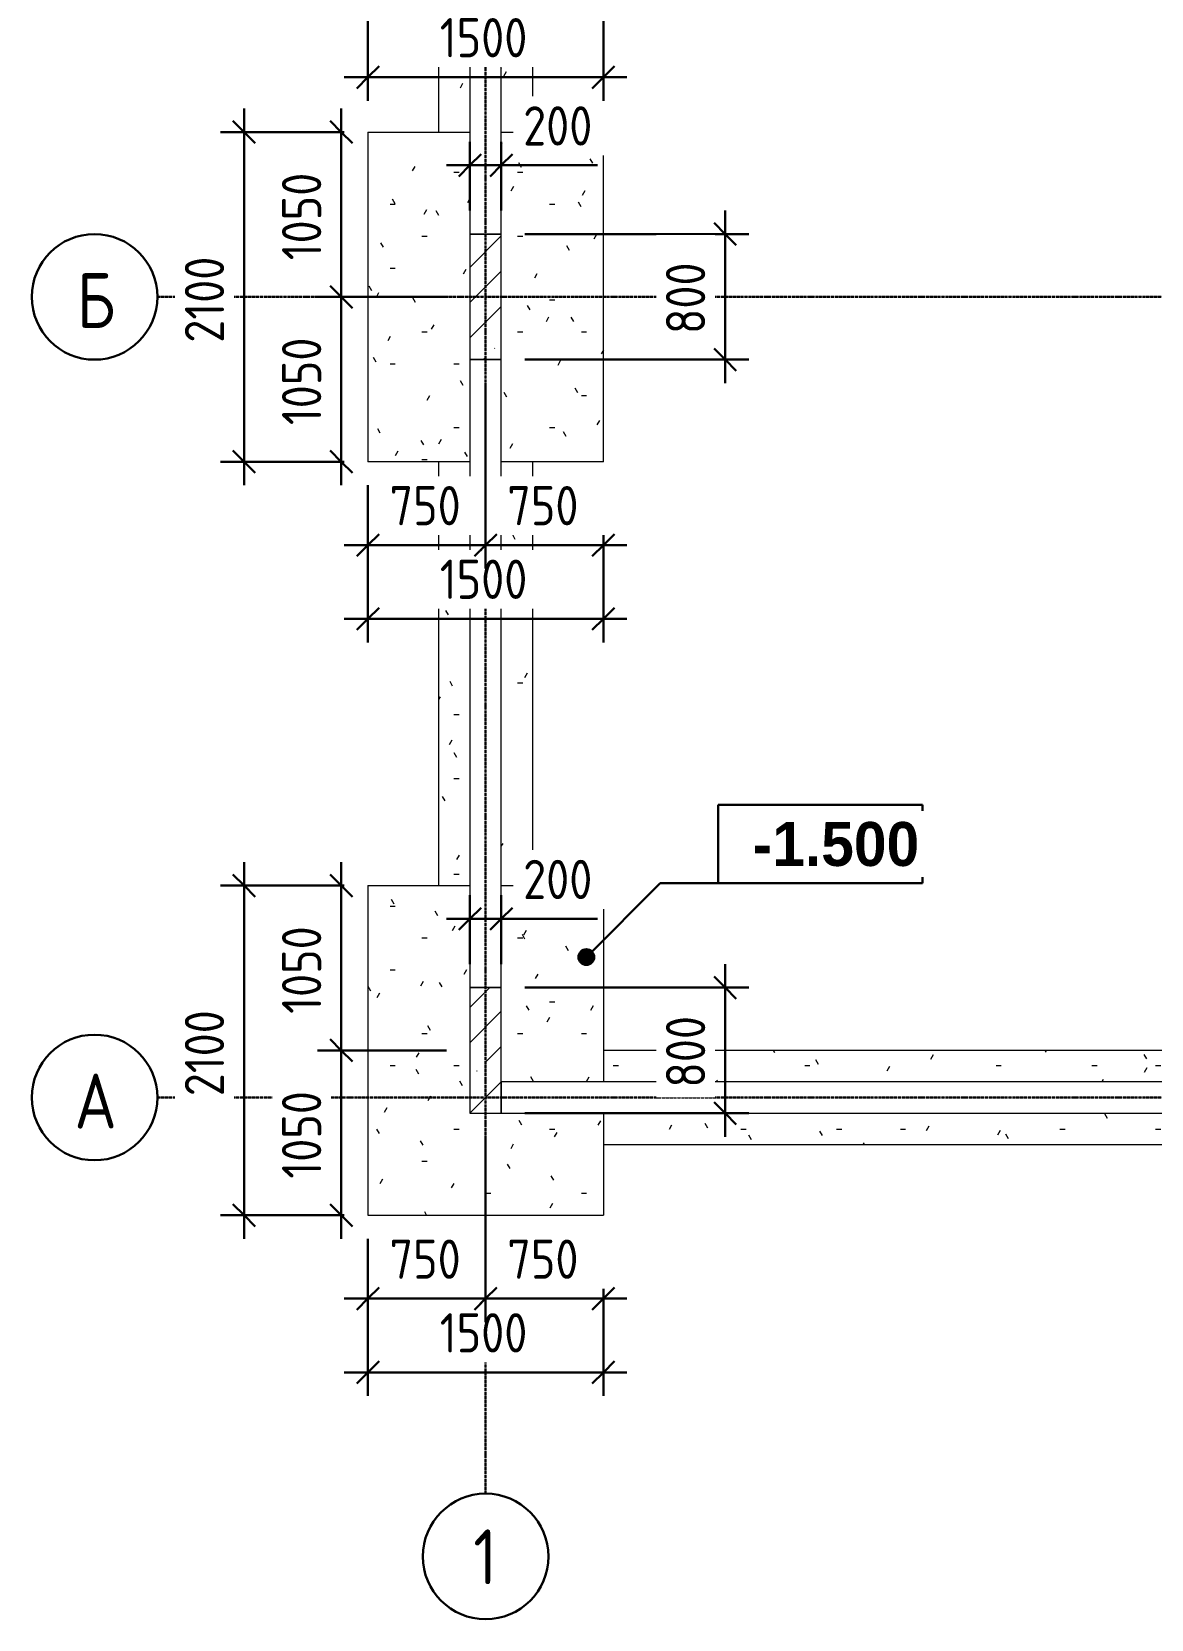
# Model space of a CAD drawing. Header units: millimetres. Extents: x -3720 to 34496, y -3324 to 17085.
# Drawn here: x -2891 to 4240, y -3324 to 6789 of the extents above; entities that cross this region are included whole.
import ezdxf

# ---------------------------------------------------------------- set-up
doc = ezdxf.new("R2010")
doc.units = ezdxf.units.MM
doc.linetypes.add('ADSK_Линия сетки', pattern=[25, 20, -2.5, 0, -2.5])
for name, color, linetype, lineweight in [('A-ANNO-DIMS', 7, 'Continuous', 30), ('A-ANNO-DIMS-100', 7, 'Continuous', 30), ('A-ANNO-NOTE', 7, 'Continuous', 30), ('A-WALL', 7, 'Continuous', 13), ('G-ANNO-DIMS', 7, 'Continuous', 30), ('S-COLS', 7, 'Continuous', 9), ('S-GRID', 7, 'Continuous', 30), ('S-GRID-IDEN', 7, 'Continuous', 30)]:
    doc.layers.add(name, color=color, linetype=linetype, lineweight=lineweight)
doc.layers.add('A-FLOR', color=7, linetype='Continuous', lineweight=13, true_color=0x007f00)
doc.layers.add('A-FLOR-PATT', color=7, linetype='Continuous', lineweight=13, true_color=0x007f00)
doc.styles.add('GOST Common', font='GOST_Common_SpecSymbol_0.ttf', dxfattribs={"width": 0.9, "height": 350})
doc.styles.add('GOST Common_1', font='GOST_Common_SpecSymbol_0.ttf', dxfattribs={"width": 0.9, "height": 250})
doc.styles.add('Mipgost_B', font='', dxfattribs={"height": 280})
doc.styles.get('Mipgost_B').set_extended_font_data('Mipgost', bold=True)
doc.dimstyles.new('0_Колонны_опалубка', dxfattribs={"dimscale": 304.8, "dimtxt": 251.428749, "dimasz": 0.463911, "dimexe": 0.492126, "dimexo": 0.492126, "dimgap": 0.164042, "dimtad": 1, "dimdec": 0, "dimzin": 0, "dimdsep": 46, "dimtxsty": 'GOST Common_1', "dimblk1": 'OBLIQUE', "dimblk2": 'OBLIQUE', "dimsah": 1, "dimcen": 0.09, "dimdle": 0.492126, "dimazin": 0, "dimtfac": 1, "dimtdec": 4, "dimtix": 1, "dimtmove": 1, "dimatfit": 3, "dimfxl": 1, "dimtvp": 1, "dimtfill": 1, "dimtolj": 1, "dimtzin": 0, "dimarcsym": 2})
doc.dimstyles.new('0_Колонны_опалубка_1', dxfattribs={"dimscale": 304.8, "dimtxt": 251.428749, "dimasz": 0.463911, "dimexe": 0.492126, "dimexo": 0.492126, "dimgap": 0.164042, "dimtad": 1, "dimdec": 0, "dimzin": 0, "dimdsep": 46, "dimtxsty": 'GOST Common_1', "dimblk1": 'OBLIQUE', "dimblk2": 'OBLIQUE', "dimsah": 1, "dimcen": 0.09, "dimdle": 0.492126, "dimazin": 0, "dimtfac": 1, "dimtdec": 4, "dimtix": 1, "dimtmove": 0, "dimatfit": 3, "dimfxl": 1, "dimtvp": 1, "dimtfill": 1, "dimtolj": 1, "dimtzin": 0, "dimarcsym": 2})
pattern_1 = [(45, (0, 0), (-224.506, 224.506), []), (45, (224.5, 0), (-224.506, 224.506), [396.875, -79.375, 3.353, -76.022])]
pattern_2 = [(0, (0, 0), (812.8, 203.2), [33.528, -576.072, 33.528, -576.072, -3251.2]), (0, (0, 0), (812.8, 203.2), [-1219.2, 33.528, -1185.672, 33.528, -576.072, -1422.4]), (0, (0, 0), (812.8, 203.2), [-3048, 33.528, -372.872, 33.528, -982.472]), (120, (304.8, 101.6), (-582.3764, 602.3054), [33.528, -576.072, 33.528, -576.072, -3251.2]), (120, (304.8, 101.6), (-582.3764, 602.3054), [-1219.2, 33.528, -1185.672, 33.528, -576.072, -1422.4]), (120, (304.8, 101.6), (-582.3764, 602.3054), [-3048, 33.528, -372.872, 33.528, -982.472]), (240, (406.4, 508), (-230.4236, -805.5054), [33.528, -576.072, 33.528, -576.072, -3251.2]), (240, (406.4, 508), (-230.4236, -805.5054), [-1219.2, 33.528, -1185.672, 33.528, -576.072, -1422.4]), (240, (406.4, 508), (-230.4236, -805.5054), [-3048, 33.528, -372.872, 33.528, -982.472])]

# ---------------------------------------------------------------- blocks, each defined once
blk = doc.blocks.new('Ось сетки - Круг_Ø8 мм-2643-ФП2')
at = {"layer": 'S-GRID-IDEN'}
for start, end in [(360, 180), (180, 360)]:
    blk.add_arc((0, 0), 4, start, end, dxfattribs=at)
blk = doc.blocks.new('DIMBLOCK9-ФП2')
at = {"layer": 'A-ANNO-DIMS-100', "color": 163, "true_color": 0x8080c0}
for p, q in [((-100, 850), (-100, 1288)), ((100, 850), (100, 1288)), ((-250, 1138), (250, 1138)), ((-100, 1138), (-171, 1067)), ((-100, 1138), (-29, 1208)), ((-100, 1138), (-100, 850)), ((239, 1138), (0, 1138)), ((100, 1138), (29, 1067)), ((100, 1138), (171, 1208)), ((100, 1138), (100, 850)), ((712, 1138), (239, 1138))]:
    blk.add_line(p, q, dxfattribs=at)
at = {"layer": 'A-ANNO-DIMS-100', "color": 0, "insert": (239, 1514), "char_height": 250, "width": 567.63, "attachment_point": 1, "line_spacing_factor": 1.022761, "style": 'GOST Common_1', "bg_fill": 3, "box_fill_scale": 1.25, "bg_fill_color": 256, "bg_fill_true_color": 13158600, "bg_fill_transparency": 0}
blk.add_mtext('200', dxfattribs=at)
blk = doc.blocks.new('_Oblique')
at = {"color": 0, "linetype": 'ByBlock', "lineweight": -2}
blk.add_line((-0.5, -0.5), (0.5, 0.5), dxfattribs=at)
blk = doc.blocks.new('DIMBLOCK10-ФП2')
at = {"layer": 'A-ANNO-DIMS-100', "color": 163, "true_color": 0x8080c0}
for p, q in [((1526, -250), (1526, 850)), ((1526, 700), (1455, 771)), ((250, 700), (1676, 700)), ((1526, 700), (250, 700)), ((1526, 700), (1596, 629)), ((250, -100), (1676, -100)), ((1526, -100), (250, -100)), ((1526, -100), (1455, -29)), ((1526, -100), (1596, -171))]:
    blk.add_line(p, q, dxfattribs=at)
at = {"layer": 'A-ANNO-DIMS-100', "color": 0, "insert": (1149, 63), "char_height": 250, "width": 567.63, "attachment_point": 1, "rotation": 90, "line_spacing_factor": 1.022761, "style": 'GOST Common_1', "bg_fill": 3, "box_fill_scale": 1.25, "bg_fill_color": 256, "bg_fill_true_color": 13158600, "bg_fill_transparency": 0}
blk.add_mtext('800', dxfattribs=at)
blk = doc.blocks.new('DIMBLOCK11-ФП2')
at = {"layer": 'A-ANNO-DIMS-100', "color": 163, "true_color": 0x8080c0}
for p, q in [((-750, -900), (-750, -1901)), ((-750, -1751), (-750, -900)), ((750, -900), (750, -1901)), ((750, -1751), (750, -900)), ((-750, -1751), (-679, -1680)), ((750, -1751), (821, -1680)), ((-900, -1751), (900, -1751)), ((-750, -1751), (-821, -1822)), ((750, -1751), (679, -1822))]:
    blk.add_line(p, q, dxfattribs=at)
at = {"layer": 'A-ANNO-DIMS-100', "color": 0, "insert": (-292, -1374), "char_height": 250, "width": 700.59, "attachment_point": 1, "line_spacing_factor": 1.022761, "style": 'GOST Common_1', "bg_fill": 3, "box_fill_scale": 1.25, "bg_fill_color": 256, "bg_fill_true_color": 13158600, "bg_fill_transparency": 0}
blk.add_mtext('1500', dxfattribs=at)
blk = doc.blocks.new('DIMBLOCK12-ФП2')
at = {"layer": 'A-ANNO-DIMS-100', "color": 163, "true_color": 0x8080c0}
for p, q in [((-1539, 1350), (-1610, 1421)), ((-1539, -900), (-1539, 1500)), ((-900, 1350), (-1689, 1350)), ((-1539, 1350), (-1469, 1279)), ((-1539, 1350), (-900, 1350)), ((-1539, -750), (-1610, -679)), ((-900, -750), (-1689, -750)), ((-1539, -750), (-1469, -821)), ((-1539, -750), (-900, -750))]:
    blk.add_line(p, q, dxfattribs=at)
at = {"layer": 'A-ANNO-DIMS-100', "color": 0, "insert": (-1916, 8), "char_height": 250, "width": 700.59, "attachment_point": 1, "rotation": 90, "line_spacing_factor": 1.022761, "style": 'GOST Common_1', "bg_fill": 3, "box_fill_scale": 1.25, "bg_fill_color": 256, "bg_fill_true_color": 13158600, "bg_fill_transparency": 0}
blk.add_mtext('2100', dxfattribs=at)
blk = doc.blocks.new('DIMBLOCK13-ФП2')
at = {"layer": 'A-ANNO-DIMS-100', "color": 163, "true_color": 0x8080c0}
for p, q in [((-920, 1350), (-991, 1421)), ((-920, 1500), (-920, 150)), ((-900, 1350), (-1070, 1350)), ((-920, 1350), (-849, 1279)), ((-920, 1350), (-900, 1350)), ((-920, 300), (-991, 371)), ((-250, 300), (-1070, 300)), ((-920, 300), (-849, 229)), ((-920, 300), (-250, 300))]:
    blk.add_line(p, q, dxfattribs=at)
at = {"layer": 'A-ANNO-DIMS-100', "color": 0, "insert": (-1297, 533), "char_height": 250, "width": 700.59, "attachment_point": 1, "rotation": 90, "line_spacing_factor": 1.022761, "style": 'GOST Common_1', "bg_fill": 3, "box_fill_scale": 1.25, "bg_fill_color": 256, "bg_fill_true_color": 13158600, "bg_fill_transparency": 0}
blk.add_mtext('1050', dxfattribs=at)
blk = doc.blocks.new('DIMBLOCK14-ФП2')
at = {"layer": 'A-ANNO-DIMS-100', "color": 163, "true_color": 0x8080c0}
for p, q in [((-920, -900), (-920, 450)), ((-920, 300), (-991, 371)), ((-250, 300), (-1070, 300)), ((-920, 300), (-849, 229)), ((-920, 300), (-250, 300)), ((-920, -750), (-991, -679)), ((-900, -750), (-1070, -750)), ((-920, -750), (-849, -821)), ((-920, -750), (-900, -750))]:
    blk.add_line(p, q, dxfattribs=at)
at = {"layer": 'A-ANNO-DIMS-100', "color": 0, "insert": (-1297, -517), "char_height": 250, "width": 700.59, "attachment_point": 1, "rotation": 90, "line_spacing_factor": 1.022761, "style": 'GOST Common_1', "bg_fill": 3, "box_fill_scale": 1.25, "bg_fill_color": 256, "bg_fill_true_color": 13158600, "bg_fill_transparency": 0}
blk.add_mtext('1050', dxfattribs=at)
blk = doc.blocks.new('DIMBLOCK15-ФП2')
at = {"layer": 'A-ANNO-DIMS-100', "color": 163, "true_color": 0x8080c0}
for p, q in [((0, -250), (0, -1431)), ((0, -1281), (0, -250)), ((-750, -900), (-750, -1431)), ((-750, -1281), (-750, -900)), ((-750, -1281), (-679, -1211)), ((0, -1281), (71, -1211)), ((-900, -1281), (150, -1281)), ((-750, -1281), (-821, -1352)), ((0, -1281), (-71, -1352))]:
    blk.add_line(p, q, dxfattribs=at)
at = {"layer": 'A-ANNO-DIMS-100', "color": 0, "insert": (-612, -905), "char_height": 250, "width": 567.63, "attachment_point": 1, "line_spacing_factor": 1.022761, "style": 'GOST Common_1', "bg_fill": 3, "box_fill_scale": 1.25, "bg_fill_color": 256, "bg_fill_true_color": 13158600, "bg_fill_transparency": 0}
blk.add_mtext('750', dxfattribs=at)
blk = doc.blocks.new('DIMBLOCK16-ФП2')
at = {"layer": 'A-ANNO-DIMS-100', "color": 163, "true_color": 0x8080c0}
for p, q in [((0, -250), (0, -1431)), ((0, -1281), (0, -250)), ((750, -900), (750, -1431)), ((750, -1281), (750, -900)), ((0, -1281), (71, -1211)), ((750, -1281), (821, -1211)), ((-150, -1281), (900, -1281)), ((0, -1281), (-71, -1352)), ((750, -1281), (679, -1352))]:
    blk.add_line(p, q, dxfattribs=at)
at = {"layer": 'A-ANNO-DIMS-100', "color": 0, "insert": (138, -905), "char_height": 250, "width": 567.63, "attachment_point": 1, "line_spacing_factor": 1.022761, "style": 'GOST Common_1', "bg_fill": 3, "box_fill_scale": 1.25, "bg_fill_color": 256, "bg_fill_true_color": 13158600, "bg_fill_transparency": 0}
blk.add_mtext('750', dxfattribs=at)
blk = doc.blocks.new('DIMBLOCK17-ФП2')
at = {"layer": 'A-ANNO-DIMS-100', "color": 163, "true_color": 0x8080c0}
for p, q in [((-100, 5650), (-100, 6088)), ((100, 5650), (100, 6088)), ((-100, 5938), (-29, 6008)), ((100, 5938), (171, 6008)), ((-250, 5938), (250, 5938)), ((-100, 5938), (-171, 5867)), ((-100, 5938), (-100, 5650)), ((239, 5938), (0, 5938)), ((100, 5938), (29, 5867)), ((100, 5938), (100, 5650)), ((712, 5938), (239, 5938))]:
    blk.add_line(p, q, dxfattribs=at)
at = {"layer": 'A-ANNO-DIMS-100', "color": 0, "insert": (239, 6314), "char_height": 250, "width": 567.63, "attachment_point": 1, "line_spacing_factor": 1.022761, "style": 'GOST Common_1', "bg_fill": 3, "box_fill_scale": 1.25, "bg_fill_color": 256, "bg_fill_true_color": 13158600, "bg_fill_transparency": 0}
blk.add_mtext('200', dxfattribs=at)
blk = doc.blocks.new('DIMBLOCK18-ФП2')
at = {"layer": 'A-ANNO-DIMS-100', "color": 163, "true_color": 0x8080c0}
for p, q in [((1526, 5500), (1455, 5571)), ((1526, 4550), (1526, 5650)), ((250, 5500), (1676, 5500)), ((1526, 5500), (250, 5500)), ((1526, 5500), (1596, 5429)), ((1526, 4700), (1455, 4771)), ((250, 4700), (1676, 4700)), ((1526, 4700), (250, 4700)), ((1526, 4700), (1596, 4629))]:
    blk.add_line(p, q, dxfattribs=at)
at = {"layer": 'A-ANNO-DIMS-100', "color": 0, "insert": (1149, 4863), "char_height": 250, "width": 567.63, "attachment_point": 1, "rotation": 90, "line_spacing_factor": 1.022761, "style": 'GOST Common_1', "bg_fill": 3, "box_fill_scale": 1.25, "bg_fill_color": 256, "bg_fill_true_color": 13158600, "bg_fill_transparency": 0}
blk.add_mtext('800', dxfattribs=at)
blk = doc.blocks.new('DIMBLOCK19-ФП2')
at = {"layer": 'A-ANNO-DIMS-100', "color": 163, "true_color": 0x8080c0}
for p, q in [((-750, 3900), (-750, 2899)), ((-750, 3049), (-750, 3900)), ((750, 3900), (750, 2899)), ((750, 3049), (750, 3900)), ((-900, 3049), (900, 3049)), ((-750, 3049), (-821, 2978)), ((-750, 3049), (-679, 3120)), ((750, 3049), (679, 2978)), ((750, 3049), (821, 3120))]:
    blk.add_line(p, q, dxfattribs=at)
at = {"layer": 'A-ANNO-DIMS-100', "color": 0, "insert": (-292, 3426), "char_height": 250, "width": 700.59, "attachment_point": 1, "line_spacing_factor": 1.022761, "style": 'GOST Common_1', "bg_fill": 3, "box_fill_scale": 1.25, "bg_fill_color": 256, "bg_fill_true_color": 13158600, "bg_fill_transparency": 0}
blk.add_mtext('1500', dxfattribs=at)
blk = doc.blocks.new('DIMBLOCK20-ФП2')
at = {"layer": 'A-ANNO-DIMS-100', "color": 163, "true_color": 0x8080c0}
for p, q in [((-1539, 3900), (-1539, 6300)), ((-1539, 6150), (-1610, 6221)), ((-900, 6150), (-1689, 6150)), ((-1539, 6150), (-1469, 6079)), ((-1539, 6150), (-900, 6150)), ((-900, 4050), (-1689, 4050)), ((-1539, 4050), (-1610, 4121)), ((-1539, 4050), (-1469, 3979)), ((-1539, 4050), (-900, 4050))]:
    blk.add_line(p, q, dxfattribs=at)
at = {"layer": 'A-ANNO-DIMS-100', "color": 0, "insert": (-1916, 4808), "char_height": 250, "width": 700.59, "attachment_point": 1, "rotation": 90, "line_spacing_factor": 1.022761, "style": 'GOST Common_1', "bg_fill": 3, "box_fill_scale": 1.25, "bg_fill_color": 256, "bg_fill_true_color": 13158600, "bg_fill_transparency": 0}
blk.add_mtext('2100', dxfattribs=at)
blk = doc.blocks.new('DIMBLOCK21-ФП2')
at = {"layer": 'A-ANNO-DIMS-100', "color": 163, "true_color": 0x8080c0}
for p, q in [((-920, 6300), (-920, 4950)), ((-920, 6150), (-991, 6221)), ((-900, 6150), (-1070, 6150)), ((-920, 6150), (-849, 6079)), ((-920, 6150), (-900, 6150)), ((-920, 5100), (-991, 5171)), ((-250, 5100), (-1070, 5100)), ((-920, 5100), (-849, 5029)), ((-920, 5100), (-250, 5100))]:
    blk.add_line(p, q, dxfattribs=at)
at = {"layer": 'A-ANNO-DIMS-100', "color": 0, "insert": (-1297, 5333), "char_height": 250, "width": 700.59, "attachment_point": 1, "rotation": 90, "line_spacing_factor": 1.022761, "style": 'GOST Common_1', "bg_fill": 3, "box_fill_scale": 1.25, "bg_fill_color": 256, "bg_fill_true_color": 13158600, "bg_fill_transparency": 0}
blk.add_mtext('1050', dxfattribs=at)
blk = doc.blocks.new('DIMBLOCK22-ФП2')
at = {"layer": 'A-ANNO-DIMS-100', "color": 163, "true_color": 0x8080c0}
for p, q in [((-920, 5100), (-991, 5171)), ((-920, 3900), (-920, 5250)), ((-250, 5100), (-1070, 5100)), ((-920, 5100), (-849, 5029)), ((-920, 5100), (-250, 5100)), ((-900, 4050), (-1070, 4050)), ((-920, 4050), (-991, 4121)), ((-920, 4050), (-849, 3979)), ((-920, 4050), (-900, 4050))]:
    blk.add_line(p, q, dxfattribs=at)
at = {"layer": 'A-ANNO-DIMS-100', "color": 0, "insert": (-1297, 4283), "char_height": 250, "width": 700.59, "attachment_point": 1, "rotation": 90, "line_spacing_factor": 1.022761, "style": 'GOST Common_1', "bg_fill": 3, "box_fill_scale": 1.25, "bg_fill_color": 256, "bg_fill_true_color": 13158600, "bg_fill_transparency": 0}
blk.add_mtext('1050', dxfattribs=at)
blk = doc.blocks.new('DIMBLOCK23-ФП2')
at = {"layer": 'A-ANNO-DIMS-100', "color": 163, "true_color": 0x8080c0}
for p, q in [((0, 4550), (0, 3369)), ((0, 3519), (0, 4550)), ((-750, 3900), (-750, 3369)), ((-750, 3519), (-750, 3900)), ((-750, 3519), (-679, 3589)), ((0, 3519), (71, 3589)), ((-900, 3519), (150, 3519)), ((-750, 3519), (-821, 3448)), ((0, 3519), (-71, 3448))]:
    blk.add_line(p, q, dxfattribs=at)
at = {"layer": 'A-ANNO-DIMS-100', "color": 0, "insert": (-612, 3895), "char_height": 250, "width": 567.63, "attachment_point": 1, "line_spacing_factor": 1.022761, "style": 'GOST Common_1', "bg_fill": 3, "box_fill_scale": 1.25, "bg_fill_color": 256, "bg_fill_true_color": 13158600, "bg_fill_transparency": 0}
blk.add_mtext('750', dxfattribs=at)
blk = doc.blocks.new('DIMBLOCK24-ФП2')
at = {"layer": 'A-ANNO-DIMS-100', "color": 163, "true_color": 0x8080c0}
for p, q in [((0, 4550), (0, 3369)), ((0, 3519), (0, 4550)), ((750, 3900), (750, 3369)), ((750, 3519), (750, 3900)), ((0, 3519), (71, 3589)), ((750, 3519), (821, 3589)), ((-150, 3519), (900, 3519)), ((0, 3519), (-71, 3448)), ((750, 3519), (679, 3448))]:
    blk.add_line(p, q, dxfattribs=at)
at = {"layer": 'A-ANNO-DIMS-100', "color": 0, "insert": (138, 3895), "char_height": 250, "width": 567.63, "attachment_point": 1, "line_spacing_factor": 1.022761, "style": 'GOST Common_1', "bg_fill": 3, "box_fill_scale": 1.25, "bg_fill_color": 256, "bg_fill_true_color": 13158600, "bg_fill_transparency": 0}
blk.add_mtext('750', dxfattribs=at)
blk = doc.blocks.new('DIMBLOCK59-ФП2')
at = {"layer": 'A-ANNO-DIMS-100', "color": 163, "true_color": 0x8080c0}
for p, q in [((-750, 7350), (-750, 6349)), ((-750, 6499), (-750, 7350)), ((750, 7350), (750, 6349)), ((750, 6499), (750, 7350)), ((-900, 6499), (900, 6499)), ((-750, 6499), (-821, 6428)), ((-750, 6499), (-679, 6570)), ((750, 6499), (679, 6428)), ((750, 6499), (821, 6570))]:
    blk.add_line(p, q, dxfattribs=at)
at = {"layer": 'A-ANNO-DIMS-100', "color": 0, "insert": (-292, 6876), "char_height": 250, "width": 700.59, "attachment_point": 1, "line_spacing_factor": 1.022761, "style": 'GOST Common_1', "bg_fill": 3, "box_fill_scale": 1.25, "bg_fill_color": 256, "bg_fill_true_color": 13158600, "bg_fill_transparency": 0}
blk.add_mtext('1500', dxfattribs=at)
blk = doc.blocks.new('Высотные отметки - Рамка вверх-88962-ФП2')
at = {"layer": 'A-ANNO-NOTE'}
for p, q in [((-13, 0), (-13, 5)), ((-13, 5), (0, 5)), ((0, 5), (0, 0)), ((0, 0), (-13, 0))]:
    blk.add_line(p, q, dxfattribs=at)

msp = doc.modelspace()

# ---------------------------------------------------------------- hatches: boundary and pattern name
at = {"layer": 'A-FLOR-PATT', "lineweight": 9}
h = msp.add_hatch(dxfattribs=at)
h.set_pattern_fill('FP_2', style=0, pattern_type=2)
h.set_pattern_definition(pattern_2)
h.paths.add_polyline_path([(300, 6150), (300, 7500), (100, 7500), (100, 6150)])
h.paths.add_polyline_path([(-100, 6150), (-100, 7500), (-300, 7500), (-300, 6150)])
h = msp.add_hatch(dxfattribs=at)
h.set_pattern_fill('FP_2', style=0, pattern_type=2)
h.set_pattern_definition(pattern_2)
h.paths.add_polyline_path([(750, 4050), (750, 6150), (100, 6150), (100, 4050)])
h.paths.add_polyline_path([(-100, 4050), (-100, 6150), (-750, 6150), (-750, 4050)])
h = msp.add_hatch(dxfattribs=at)
h.set_pattern_fill('FP_2', style=0, pattern_type=2)
h.set_pattern_definition(pattern_2)
h.paths.add_polyline_path([(100, 1350), (300, 1350), (300, 4050), (100, 4050)])
h.paths.add_polyline_path([(-100, 1350), (-100, 4050), (-300, 4050), (-300, 1350)])
h = msp.add_hatch(dxfattribs=at)
h.set_pattern_fill('FP_2', style=0, pattern_type=2)
h.set_pattern_definition(pattern_2)
h.paths.add_polyline_path([(-100, -750), (750, -750), (750, -100), (-100, -100), (-100, 1350), (-750, 1350), (-750, -750)])
h.paths.add_polyline_path([(750, 100), (750, 1350), (100, 1350), (100, 100)])
h = msp.add_hatch(dxfattribs=at)
h.set_pattern_fill('FP_2', style=0, pattern_type=2)
h.set_pattern_definition(pattern_2)
h.paths.add_polyline_path([(750, -300), (6450, -300), (6450, -100), (750, -100)])
h.paths.add_polyline_path([(750, 100), (6450, 100), (6450, 300), (750, 300)])
at = {"layer": 'S-COLS'}
h = msp.add_hatch(dxfattribs=at)
h.set_pattern_fill('FP_1', color=256, style=0, pattern_type=2)
h.set_pattern_definition(pattern_1)
h.paths.add_polyline_path([(100, 4700), (100, 5500), (-100, 5500), (-100, 4700)])
h = msp.add_hatch(dxfattribs=at)
h.set_pattern_fill('FP_1', color=256, style=0, pattern_type=2)
h.set_pattern_definition(pattern_1)
h.paths.add_polyline_path([(100, -100), (100, 700), (-100, 700), (-100, -100)])

# ---------------------------------------------------------------- linework, layer by layer
at = {"layer": 'A-FLOR'}
for p, q in [((-300, 7500), (-300, 6150)), ((300, 6150), (300, 7500)), ((-750, 6150), (-750, 4050)), ((-750, 6150), (-100, 6150)), ((100, 6150), (750, 6150)), ((750, 4050), (750, 6150)), ((-100, 4050), (-750, 4050)), ((-300, 4050), (-300, 1350)), ((750, 4050), (100, 4050)), ((300, 1350), (300, 4050)), ((-750, 1350), (-750, -750)), ((-750, 1350), (-100, 1350)), ((100, 1350), (750, 1350)), ((750, 1350), (750, 100)), ((6450, 300), (750, 300)), ((750, -100), (750, -750)), ((750, -300), (6450, -300)), ((-750, -750), (750, -750))]:
    msp.add_line(p, q, dxfattribs=at)
at = {"layer": 'A-WALL'}
for p, q in [((-100, 8150), (-100, 5500)), ((100, 5500), (100, 8150)), ((-100, 5500), (100, 5500)), ((-100, 4700), (-100, 700)), ((100, 4700), (-100, 4700)), ((100, 700), (100, 4700)), ((-100, 700), (100, 700)), ((7100, 100), (100, 100)), ((100, 100), (100, -100)), ((100, -100), (7100, -100))]:
    msp.add_line(p, q, dxfattribs=at)
at = {"layer": 'G-ANNO-DIMS'}
msp.add_line((1111.9, 1364.9), (1482.5, 1364.9), dxfattribs=at)
at = {"layer": 'S-COLS'}
for p, q in [((100, 5500), (-100, 5500)), ((-100, 5500), (-100, 4700)), ((100, 4700), (100, 5500)), ((-100, 4700), (100, 4700)), ((100, 700), (-100, 700)), ((-100, 700), (-100, -100)), ((100, -100), (100, 700)), ((-100, -100), (100, -100))]:
    msp.add_line(p, q, dxfattribs=at)
at = {"layer": 'S-GRID', "color": 150, "linetype": 'ADSK_Линия сетки', "true_color": 0x0080ff}
for p, q in [((0, -2523.6), (0, 16266.7)), ((-2091.2, 5100), (32027.3, 5100)), ((-2091.2, 0), (32027.3, 0))]:
    msp.add_line(p, q, dxfattribs=at)

# ---------------------------------------------------------------- block references
at = {"layer": 'G-ANNO-DIMS', "extrusion": (0, 0, -1), "xscale": 99.99999999999993, "yscale": 99.99999999999993, "zscale": 99.99999999999993}
msp.add_blockref('Высотные отметки - Рамка вверх-88962-ФП2', (-1482.5, 1364.9), dxfattribs=at)
at = {"layer": 'S-GRID-IDEN', "xscale": 99.99999999999993, "yscale": 99.99999999999993, "zscale": 99.99999999999993, "rotation": 269.9999999999994}
for p in [(-2491.2, 5100), (-2491.2, 0)]:
    msp.add_blockref('Ось сетки - Круг_Ø8 мм-2643-ФП2', p, dxfattribs=at)
at = {"layer": 'S-GRID-IDEN', "xscale": 99.99999999999993, "yscale": 99.99999999999993, "zscale": 99.99999999999993}
msp.add_blockref('Ось сетки - Круг_Ø8 мм-2643-ФП2', (0, -2923.6), dxfattribs=at)

# ---------------------------------------------------------------- texts
at = {"layer": 'S-GRID-IDEN', "char_height": 350, "attachment_point": 1, "style": 'GOST Common'}
for s, insert, width in [('\\fGOST Common|b0|i0|c204|p34|;\\W.9;Б', (-2604.6, 5252.6), 310.253), ('\\fGOST Common|b0|i0|c204|p34|;\\W.9;А', (-2619.4, 152.6), 346.329), ('\\fGOST Common|b0|i0|c204|p34|;\\W.9;1', (-78.2, -2751.1), 187.595)]:
    msp.add_mtext(s, dxfattribs=dict(at, insert=insert, width=width))

# ---------------------------------------------------------------- next in the draw order: texts
at = {"layer": 'G-ANNO-DIMS', "insert": (1700.7, 1754.9), "char_height": 280, "width": 1036.195, "attachment_point": 1, "line_spacing_factor": 0.919238, "style": 'Mipgost_B', "bg_fill": 3, "box_fill_scale": 1.25, "bg_fill_color": 256, "bg_fill_true_color": 13158600, "bg_fill_transparency": 0}
msp.add_mtext('-1.500', dxfattribs=at)

# ---------------------------------------------------------------- next in the draw order: dimensions: what is measured, and where the dimension line sits
at = {"layer": 'A-ANNO-DIMS', "color": 163, "true_color": 0x8080c0}
for base, p1, p2, picture, middle in [((100, 5937.7), (-100, 5500), (100, 5500), 'DIMBLOCK17-ФП2', (523.3, 6147.8)), ((100, 1137.7), (-100, 700), (100, 700), 'DIMBLOCK9-ФП2', (523.3, 1347.8))]:
    dim = msp.add_linear_dim(base=base, p1=p1, p2=p2, dimstyle='0_Колонны_опалубка', override={"dimpost": '<>', "dimfxl": 200}, dxfattribs=at)
    dim.commit()
    dim.dimension.update_dxf_attribs({"geometry": picture, "text_midpoint": middle, "dimtype": 160})
for base, p1, p2, picture, middle in [((750, 3049.1), (-750, 4050), (750, 4050), 'DIMBLOCK19-ФП2', (0, 3224.1)), ((750, -1750.9), (-750, -750), (750, -750), 'DIMBLOCK11-ФП2', (0, -1575.9))]:
    dim = msp.add_linear_dim(base=base, p1=p1, p2=p2, dimstyle='0_Колонны_опалубка_1', override={"dimpost": '<>', "dimfxl": 1500}, dxfattribs=at)
    dim.commit()
    dim.dimension.update_dxf_attribs({"geometry": picture, "text_midpoint": middle})

# ---------------------------------------------------------------- next in the draw order: dimensions: what is measured, and where the dimension line sits
for base, p1, p2, override, picture, middle in [((-1539.4, 6150), (-750, 4050), (-750, 6150), {"dimpost": '<>', "dimfxl": 2100}, 'DIMBLOCK20-ФП2', (-1714.4, 5100)), ((1525.8, 5500), (100, 4700), (100, 5500), {"dimpost": '<>', "dimfxl": 800}, 'DIMBLOCK18-ФП2', (1350.8, 5100)), ((-1539.4, 1350), (-750, -750), (-750, 1350), {"dimpost": '<>', "dimfxl": 2100}, 'DIMBLOCK12-ФП2', (-1714.4, 300)), ((1525.8, 700), (100, -100), (100, 700), {"dimpost": '<>', "dimfxl": 800}, 'DIMBLOCK10-ФП2', (1350.8, 300))]:
    dim = msp.add_linear_dim(base=base, p1=p1, p2=p2, angle=90, dimstyle='0_Колонны_опалубка_1', override=override, dxfattribs=at)
    dim.commit()
    dim.dimension.update_dxf_attribs({"geometry": picture, "text_midpoint": middle})

# ---------------------------------------------------------------- next in the draw order: hatches: boundary and pattern name
at = {"layer": 'G-ANNO-DIMS'}
h = msp.add_hatch(color=256, dxfattribs=at)
edge = h.paths.add_edge_path()
edge.add_arc((641.7, 894.6), 50, 0, 360)

# ---------------------------------------------------------------- next in the draw order: linework, layer by layer
msp.add_line((641.7, 894.6), (1111.9, 1364.9), dxfattribs=at)
msp.add_circle((641.7, 894.6), 50, dxfattribs=at)

# ---------------------------------------------------------------- next in the draw order: dimensions: what is measured, and where the dimension line sits
at = {"layer": 'A-ANNO-DIMS', "color": 163, "true_color": 0x8080c0}
for base, p1, p2, picture, middle in [((-920.2, 5100), (-750, 6150), (-100, 5100), 'DIMBLOCK21-ФП2', (-1095.2, 5625)), ((-920.2, 300), (-750, 1350), (-100, 300), 'DIMBLOCK13-ФП2', (-1095.2, 825))]:
    dim = msp.add_linear_dim(base=base, p1=p1, p2=p2, angle=90, dimstyle='0_Колонны_опалубка_1', override={"dimpost": '<>', "dimfxl": 1234.908904}, dxfattribs=at)
    dim.commit()
    dim.dimension.update_dxf_attribs({"geometry": picture, "text_midpoint": middle})

# ---------------------------------------------------------------- next in the draw order: dimensions: what is measured, and where the dimension line sits
dim = msp.add_linear_dim(base=(750, 6499.1), p1=(-750, 7500), p2=(750, 7500), dimstyle='0_Колонны_опалубка_1', override={"dimpost": '<>', "dimfxl": 1500}, dxfattribs=at)
dim.commit()
dim.dimension.update_dxf_attribs({"geometry": 'DIMBLOCK59-ФП2', "text_midpoint": (0, 6674.1)})
for base, p1, p2, picture, middle in [((-920.2, 5100), (-750, 4050), (-100, 5100), 'DIMBLOCK22-ФП2', (-1095.2, 4575)), ((-920.2, 300), (-750, -750), (-100, 300), 'DIMBLOCK14-ФП2', (-1095.2, -225))]:
    dim = msp.add_linear_dim(base=base, p1=p1, p2=p2, angle=90, dimstyle='0_Колонны_опалубка_1', override={"dimpost": '<>', "dimfxl": 1234.908904}, dxfattribs=at)
    dim.commit()
    dim.dimension.update_dxf_attribs({"geometry": picture, "text_midpoint": middle})

# ---------------------------------------------------------------- next in the draw order: dimensions: what is measured, and where the dimension line sits
for base, p1, p2, picture, middle in [((0, 3518.6), (-750, 4050), (0, 4700), 'DIMBLOCK23-ФП2', (-375, 3693.6)), ((0, -1281.4), (-750, -750), (0, -100), 'DIMBLOCK15-ФП2', (-375, -1106.4))]:
    dim = msp.add_linear_dim(base=base, p1=p1, p2=p2, dimstyle='0_Колонны_опалубка_1', override={"dimpost": '<>', "dimfxl": 992.471662}, dxfattribs=at)
    dim.commit()
    dim.dimension.update_dxf_attribs({"geometry": picture, "text_midpoint": middle})

# ---------------------------------------------------------------- next in the draw order: dimensions: what is measured, and where the dimension line sits
for base, p1, p2, picture, middle in [((750, 3518.6), (0, 4700), (750, 4050), 'DIMBLOCK24-ФП2', (375, 3693.6)), ((750, -1281.4), (0, -100), (750, -750), 'DIMBLOCK16-ФП2', (375, -1106.4))]:
    dim = msp.add_linear_dim(base=base, p1=p1, p2=p2, dimstyle='0_Колонны_опалубка_1', override={"dimpost": '<>', "dimfxl": 992.471662}, dxfattribs=at)
    dim.commit()
    dim.dimension.update_dxf_attribs({"geometry": picture, "text_midpoint": middle})

doc.saveas('drawing.dxf')
